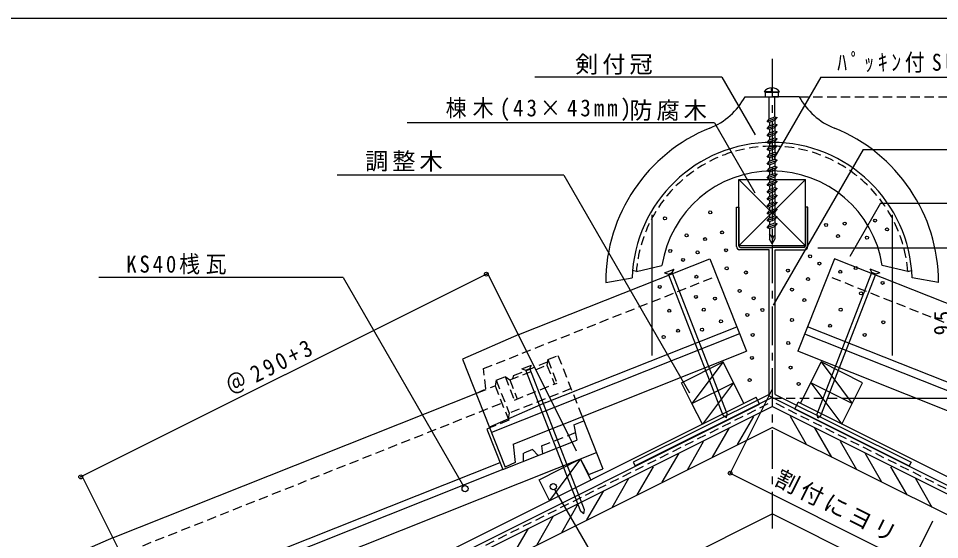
# Model space of a CAD drawing. Units: millimetres, scale not verified. Extents: x -2052 to 1987, y -1380 to 1404.
# Drawn here: x 993 to 1589, y 372 to 709 of the extents above; entities that cross this region are included whole.
import ezdxf

# ---------------------------------------------------------------- set-up
doc = ezdxf.new("R2010")
doc.units = ezdxf.units.MM
doc.header["$LTSCALE"] = 5
doc.header["$PDMODE"] = 32
doc.header["$PDSIZE"] = 2.5
doc.linetypes.add('CHAIN1', pattern=[8, 5, -1, 1, -1])
doc.linetypes.add('DASHED1', pattern=[1.8, 1.2, -0.6])
for name, color, linetype in [('A-0_ﾚｲﾔ-160', 7, 'Continuous'), ('A-1_ﾚｲﾔ-161', 3, 'Continuous'), ('A-2_ﾚｲﾔ-162', 4, 'Continuous'), ('A-3_ﾚｲﾔ-163', 7, 'DASHED1'), ('A-5_ﾚｲﾔ-165', 7, 'Continuous'), ('A-7_ﾚｲﾔ-167', 2, 'Continuous'), ('A-B_ﾚｲﾔ-171', 3, 'Continuous'), ('A-C_ﾚｲﾔ-172', 3, 'Continuous')]:
    doc.layers.add(name, color=color, linetype=linetype)
doc.styles.add('ＭＳ ゴシック', font='')
doc.styles.get('ＭＳ ゴシック').set_extended_font_data('MS Gothic')

msp = doc.modelspace()

# ---------------------------------------------------------------- linework, layer by layer
at = {"layer": 'A-0_ﾚｲﾔ-160', "color": 4}
msp.add_line((1981.977, 709.379), (1.978, 709.379), dxfattribs=at)
at = {"layer": 'A-0_ﾚｲﾔ-160', "linetype": 'DASHED1'}
for p, q in [((1497.83, 658.759), (1855.378, 658.759)), ((1480.33, 463.859), (1855.378, 463.859))]:
    msp.add_line(p, q, dxfattribs=at)
at = {"layer": 'A-1_ﾚｲﾔ-161'}
for p, q in [((1462.83, 658.759), (1480.331, 658.759)), ((1497.831, 658.759), (1480.33, 658.759)), ((1520.542, 554.008), (1496.894, 494.177)), ((1643.904, 504.998), (1520.542, 554.008)), ((1392.61, 545.759), (1409.176, 549.759)), ((1568.051, 545.759), (1551.485, 549.759)), ((1372.831, 538.759), (1389.88, 541.76)), ((1392.61, 545.759), (1390.165, 546.525)), ((1568.051, 545.759), (1570.496, 546.525)), ((1587.83, 538.759), (1570.781, 541.76)), ((1334.199, 461.096), (1457.483, 510.076)), ((1626.462, 461.096), (1503.178, 510.076)), ((1316.757, 504.998), (1280.177, 489.011)), ((1459.302, 505.474), (1298.947, 441.765)), ((1501.359, 505.474), (1661.713, 441.765)), ((1312.908, 434.242), (1463.766, 494.177)), ((1647.753, 434.242), (1496.894, 494.177)), ((1280.177, 489.011), (1307.917, 419.188)), ((1054.711, 373.923), (1289.928, 467.373)), ((1334.199, 461.096), (1297.618, 445.111)), ((1352.122, 446.577), (1358.713, 449.195)), ((1352.122, 446.577), (1354.128, 436.723)), ((1357.566, 452.083), (1371.005, 418.256)), ((1306.41, 417.765), (1354.128, 436.723)), ((1050.861, 303.167), (1366.852, 428.708)), ((1361.942, 414.654), (1356.554, 424.617)), ((1306.41, 417.765), (1036.9, 310.69)), ((1072.152, 330.021), (1304.583, 422.364)), ((1361.942, 414.654), (1371.005, 418.256)), ((1054.711, 373.923), (1018.131, 357.937))]:
    msp.add_line(p, q, dxfattribs=at)
at = {"layer": 'A-1_ﾚｲﾔ-161', "color": 4, "linetype": 'DASHED1'}
for p, q in [((1293.832, 482.977), (1444.53, 542.848)), ((1666.829, 482.977), (1516.131, 542.848)), ((1295.391, 469.928), (1293.832, 482.977)), ((1288.965, 466.891), (1295.391, 469.928)), ((1331.29, 432.975), (1353.315, 441.725)), ((1331.29, 432.975), (1331.881, 427.885)), ((1319.64, 423.022), (1319.667, 428.357))]:
    msp.add_line(p, q, dxfattribs=at)
at = {"layer": 'A-1_ﾚｲﾔ-161', "color": 7, "linetype": 'DASHED1'}
for p, q in [((1335.345, 488.805), (1334.859, 485.223)), ((1335.345, 488.805), (1341.936, 491.424)), ((1335.345, 488.805), (1341.366, 473.65)), ((1341.936, 491.424), (1357.566, 452.083)), ((1310.783, 475.658), (1334.859, 485.223)), ((1313.184, 478.548), (1335.259, 487.319)), ((1334.859, 485.223), (1339.718, 472.995)), ((1301.999, 475.557), (1307.765, 477.848)), ((1307.765, 477.848), (1310.783, 475.658)), ((1307.765, 477.848), (1313.787, 462.693)), ((1313.184, 478.548), (1312.612, 476.385)), ((1289.928, 467.373), (1301.307, 471.893)), ((1301.999, 475.557), (1301.307, 471.893)), ((1301.307, 471.893), (1310.177, 449.569)), ((1301.999, 475.557), (1310.49, 454.182)), ((1310.783, 475.658), (1315.641, 463.43)), ((1313.787, 462.693), (1341.366, 473.65)), ((1350.428, 470.049), (1310.49, 454.182)), ((1310.49, 454.182), (1309.744, 450.657)), ((1310.177, 449.569), (1298.798, 445.048))]:
    msp.add_line(p, q, dxfattribs=at)
at = {"layer": 'A-1_ﾚｲﾔ-161'}
for points in [[(1316.757, 504.998), (1440.119, 554.008), (1463.766, 494.177)], [(1298.798, 445.048), (1296.011, 443.94), (1306.41, 417.765)], [(1312.908, 434.242), (1314.342, 422.225), (1307.917, 419.188)]]:
    msp.add_lwpolyline(points, dxfattribs=at)
at = {"layer": 'A-1_ﾚｲﾔ-161', "color": 4, "linetype": 'DASHED1'}
for points in [[(1033.345, 338.853), (1031.786, 351.902), (1305.738, 460.741)], [(1329.116, 426.786), (1325.434, 430.648), (1319.667, 428.357)]]:
    msp.add_lwpolyline(points, dxfattribs=at)
at = {"layer": 'A-1_ﾚｲﾔ-161'}
for centre, radius, start, end in [((1423.254, 680.175), 45, 291.97964, 331.58153), ((1537.407, 680.175), 45, 208.41847, 248.02036), ((1480.331, 538.759), 107.5, 111.97966, 180), ((1480.33, 538.759), 107.5, 0, 68.02034), ((1480.331, 538.759), 90.5, 90, 178.10033), ((1480.33, 538.759), 90.5, 1.89967, 90), ((1480.331, 538.759), 72, 90, 171.21207), ((1480.33, 538.759), 72, 8.78793, 90)]:
    msp.add_arc(centre, radius, start, end, dxfattribs=at)
at = {"layer": 'A-2_ﾚｲﾔ-162'}
for p, q in [((1421.831, 473.904), (1448.664, 487.32)), ((1448.664, 487.32), (1428.54, 460.487)), ((1462.079, 460.487), (1448.664, 487.32)), ((1498.582, 460.487), (1511.997, 487.32)), ((1498.582, 460.487), (1511.997, 487.32)), ((1511.997, 487.32), (1532.121, 460.487)), ((1538.83, 473.904), (1511.997, 487.32)), ((1511.997, 487.32), (1532.121, 460.487)), ((1538.83, 473.904), (1511.997, 487.32)), ((1428.54, 460.487), (1421.831, 473.904)), ((1428.539, 460.487), (1455.372, 473.904)), ((1455.372, 473.904), (1435.247, 447.071)), ((1505.289, 473.904), (1525.414, 447.071)), ((1532.122, 460.487), (1505.289, 473.904)), ((1505.289, 473.904), (1525.414, 447.071)), ((1532.122, 460.487), (1505.289, 473.904)), ((1532.121, 460.487), (1538.83, 473.904)), ((1532.121, 460.487), (1538.83, 473.904)), ((997.692, 228.358), (1470.05, 464.537)), ((1472.286, 460.065), (1470.05, 464.537)), ((997.692, 222.768), (1472.286, 460.065)), ((997.692, 217.123), (1480.33, 458.443)), ((1435.247, 447.071), (1428.539, 460.487)), ((1962.969, 217.123), (1480.33, 458.443)), ((1494.971, 456.767), (1497.206, 461.239)), ((1962.969, 228.358), (1497.206, 461.239)), ((1525.414, 447.071), (1532.122, 460.487)), ((1525.414, 447.071), (1532.122, 460.487)), ((1962.969, 222.768), (1494.971, 456.767)), ((997.692, 203.706), (1480.33, 445.026)), ((1962.969, 203.706), (1480.33, 445.026)), ((1329.745, 411.155), (1356.578, 424.572)), ((1356.578, 424.572), (1336.454, 397.739)), ((1363.286, 411.155), (1356.578, 424.572)), ((1336.454, 397.739), (1329.745, 411.155)), ((1000.863, 149.39), (1480.33, 389.124)), ((1959.798, 149.39), (1480.33, 389.124))]:
    msp.add_line(p, q, dxfattribs=at)
at = {"layer": 'A-2_ﾚｲﾔ-162', "color": 6, "linetype": 'DASHED1'}
for p in [(997.692, 219.771), (1962.969, 219.771)]:
    msp.add_line(p, (1480.33, 461.626), dxfattribs=at)
at = {"layer": 'A-2_ﾚｲﾔ-162', "color": 7}
for p in [(1295.674, 544.035), (1033.607, 413.002)]:
    msp.add_point(p, dxfattribs=at)
at = {"layer": 'A-3_ﾚｲﾔ-163', "linetype": 'CHAIN1'}
msp.add_line((1480.33, 683.258), (1480.33, 379.716), dxfattribs=at)
at = {"layer": 'A-5_ﾚｲﾔ-165'}
for p, q in [((1447.936, 671.444), (1327.087, 671.444)), ((1447.936, 671.444), (1469.47, 634.147)), ((1511.723, 671.444), (1481.397, 618.919)), ((1511.723, 671.444), (1720.366, 671.444)), ((1480.154, 661.866), (1475.136, 661.866)), ((1478.434, 661.483), (1478.434, 661.866)), ((1480.154, 661.866), (1485.171, 661.866)), ((1481.873, 661.483), (1481.873, 661.866)), ((1478.434, 644.499), (1478.434, 658.759)), ((1481.873, 658.759), (1481.873, 645.751)), ((1477.038, 642.847), (1483.624, 645.244)), ((1477.038, 642.847), (1478.61, 644.563)), ((1477.038, 642.847), (1478.61, 642.275)), ((1478.61, 642.275), (1482.051, 643.527)), ((1482.051, 643.527), (1483.624, 645.244)), ((1482.051, 643.527), (1482.051, 641.239)), ((1443.065, 641.821), (1244.621, 641.821)), ((1443.065, 641.821), (1469.128, 596.676)), ((1477.038, 638.271), (1483.624, 640.667)), ((1477.038, 638.271), (1478.61, 639.987)), ((1477.038, 638.271), (1478.61, 637.699)), ((1478.61, 642.275), (1478.61, 639.987)), ((1478.61, 637.699), (1482.051, 638.951)), ((1478.61, 637.7), (1478.61, 635.411)), ((1482.051, 638.951), (1483.624, 640.667)), ((1482.051, 638.951), (1482.051, 636.663)), ((1477.038, 633.694), (1483.624, 636.091)), ((1477.038, 633.694), (1478.61, 635.411)), ((1477.038, 633.694), (1478.61, 633.122)), ((1477.038, 629.118), (1483.624, 631.515)), ((1478.61, 633.122), (1482.051, 634.375)), ((1478.61, 633.123), (1478.61, 630.834)), ((1482.051, 634.375), (1483.624, 636.091)), ((1482.051, 634.375), (1482.051, 632.086)), ((1482.051, 629.798), (1483.624, 631.515)), ((1477.038, 629.118), (1478.61, 630.834)), ((1477.038, 629.118), (1478.61, 628.546)), ((1477.038, 624.542), (1483.624, 626.938)), ((1477.038, 624.542), (1478.61, 626.258)), ((1478.61, 628.546), (1482.051, 629.798)), ((1478.61, 628.546), (1478.61, 626.258)), ((1478.61, 623.97), (1482.051, 625.222)), ((1482.051, 629.798), (1482.051, 627.51)), ((1482.051, 625.222), (1483.624, 626.938)), ((1482.051, 625.222), (1482.051, 622.934)), ((1477.038, 624.542), (1478.61, 623.97)), ((1477.038, 619.966), (1483.624, 622.362)), ((1477.038, 619.966), (1478.61, 621.682)), ((1477.038, 619.966), (1478.61, 619.393)), ((1478.61, 623.971), (1478.61, 621.682)), ((1478.61, 619.393), (1482.051, 620.646)), ((1478.61, 619.394), (1478.61, 617.105)), ((1539.069, 624.602), (1481.049, 524.111)), ((1482.051, 620.646), (1483.624, 622.362)), ((1482.051, 620.646), (1482.051, 618.357)), ((1539.069, 624.602), (1818.489, 624.602)), ((1477.038, 615.39), (1483.624, 617.786)), ((1477.038, 615.39), (1478.61, 617.105)), ((1477.038, 615.39), (1478.61, 614.817)), ((1477.038, 610.813), (1483.624, 613.209)), ((1478.61, 614.817), (1482.051, 616.069)), ((1478.61, 614.818), (1478.61, 612.529)), ((1478.61, 612.529), (1482.051, 613.781)), ((1482.051, 616.069), (1483.624, 617.786)), ((1482.051, 611.493), (1483.624, 613.209)), ((1345.648, 608.143), (1199.369, 608.143)), ((1345.648, 608.143), (1426.982, 467.27)), ((1477.038, 610.813), (1478.61, 612.529)), ((1477.038, 610.813), (1478.61, 610.241)), ((1477.038, 606.236), (1483.624, 608.633)), ((1477.038, 606.236), (1478.61, 607.953)), ((1478.61, 610.241), (1482.051, 611.493)), ((1478.61, 610.242), (1478.61, 607.953)), ((1478.61, 607.953), (1482.051, 609.205)), ((1482.051, 606.917), (1483.624, 608.633)), ((1458.831, 562.356), (1458.831, 605.356)), ((1458.831, 605.356), (1501.831, 562.356)), ((1458.831, 605.356), (1501.831, 605.356)), ((1477.038, 606.236), (1478.61, 605.664)), ((1477.038, 601.66), (1483.623, 604.057)), ((1477.038, 601.66), (1478.61, 603.377)), ((1477.038, 601.66), (1478.61, 601.088)), ((1478.61, 605.664), (1482.051, 606.917)), ((1478.61, 605.664), (1478.61, 603.377)), ((1478.61, 601.088), (1482.051, 602.341)), ((1482.051, 602.341), (1483.623, 604.057)), ((1501.831, 562.356), (1501.831, 605.356)), ((1477.038, 597.083), (1483.623, 599.481)), ((1477.038, 597.083), (1478.61, 598.8)), ((1477.038, 597.083), (1478.61, 596.511)), ((1478.61, 596.511), (1482.051, 597.764)), ((1482.051, 597.764), (1483.623, 599.481)), ((1477.038, 592.507), (1483.623, 594.904)), ((1477.038, 592.507), (1478.61, 594.223)), ((1477.038, 592.507), (1478.61, 591.936)), ((1477.038, 587.931), (1483.623, 590.327)), ((1477.038, 587.931), (1478.61, 589.647)), ((1478.61, 591.936), (1482.051, 593.187)), ((1482.051, 593.187), (1483.623, 594.904)), ((1482.051, 588.611), (1483.623, 590.327)), ((1550.471, 589.843), (1530.633, 555.482)), ((1550.471, 589.843), (1848.133, 589.843)), ((1458.831, 587.357), (1458.831, 562.356)), ((1458.831, 587.357), (1458.831, 562.356)), ((1477.038, 587.931), (1478.61, 587.359)), ((1477.038, 583.354), (1483.623, 585.751)), ((1477.038, 583.354), (1478.61, 585.07)), ((1477.038, 583.354), (1478.61, 582.782)), ((1478.61, 587.359), (1482.051, 588.611)), ((1478.61, 582.782), (1482.051, 584.034)), ((1482.051, 584.034), (1483.623, 585.751)), ((1501.83, 587.357), (1501.83, 562.356)), ((1501.83, 587.357), (1501.83, 562.356)), ((1477.037, 578.778), (1483.623, 581.175)), ((1477.037, 578.778), (1478.61, 580.494)), ((1477.037, 578.778), (1478.61, 578.206)), ((1478.61, 578.206), (1482.051, 579.459)), ((1482.051, 579.459), (1483.623, 581.175)), ((1482.051, 579.459), (1482.051, 577.17)), ((1477.037, 574.201), (1483.623, 576.598)), ((1477.037, 574.201), (1478.61, 575.918)), ((1477.037, 574.201), (1478.61, 573.629)), ((1478.61, 573.629), (1482.051, 574.882)), ((1478.61, 573.629), (1478.61, 566.617)), ((1482.051, 577.17), (1483.623, 576.598)), ((1482.051, 574.882), (1483.623, 576.598)), ((1482.051, 574.882), (1482.051, 566.616)), ((1480.33, 563.759), (1478.61, 566.617)), ((1480.33, 563.759), (1482.051, 566.616)), ((1509.922, 561.16), (1597.46, 561.16)), ((1296.612, 544.504), (1034.546, 413.471)), ((1203.068, 541.925), (1045.291, 541.925)), ((1203.068, 541.925), (1280.899, 407.116)), ((1353.994, 429.74), (1296.612, 544.504)), ((1410.816, 544.898), (1417.049, 547.32)), ((1410.816, 544.898), (1413.304, 544.052)), ((1413.304, 544.052), (1415.81, 545.025)), ((1448.8, 452.692), (1413.304, 544.052)), ((1415.81, 545.025), (1417.049, 547.32)), ((1511.861, 452.692), (1547.357, 544.052)), ((1511.861, 452.692), (1547.357, 544.052)), ((1549.845, 544.898), (1543.612, 547.32)), ((1544.851, 545.025), (1543.612, 547.32)), ((1549.845, 544.898), (1543.612, 547.32)), ((1544.851, 545.025), (1543.612, 547.32)), ((1547.357, 544.052), (1544.851, 545.025)), ((1547.357, 544.052), (1544.851, 545.025)), ((1549.845, 544.898), (1547.357, 544.052)), ((1549.845, 544.898), (1547.357, 544.052)), ((1318.693, 482.883), (1324.926, 485.305)), ((1318.693, 482.883), (1321.181, 482.036)), ((1321.181, 482.036), (1323.686, 483.01)), ((1323.686, 483.01), (1324.926, 485.305)), ((1356.676, 390.677), (1321.181, 482.036)), ((1480.33, 469.677), (1453.208, 415.433)), ((1528.354, 463.859), (1597.46, 463.859)), ((1450.861, 451.097), (1448.8, 452.692)), ((1509.8, 451.097), (1511.861, 452.692)), ((1509.8, 451.097), (1511.861, 452.692)), ((1458.064, 433.892), (1468.543, 452.044)), ((1502.597, 433.892), (1492.118, 452.044)), ((1441.83, 425.776), (1452.72, 444.637)), ((1518.83, 425.776), (1507.941, 444.637)), ((1425.597, 417.659), (1436.077, 435.81)), ((1535.064, 417.659), (1524.584, 435.81)), ((1409.364, 409.543), (1420.253, 428.404)), ((1551.296, 409.543), (1540.408, 428.404)), ((1393.131, 401.426), (1403.61, 419.577)), ((1567.53, 401.426), (1557.051, 419.577)), ((1569.526, 421.377), (1568.879, 420.082)), ((1091.927, 298.707), (1034.546, 413.471)), ((1376.898, 393.31), (1387.787, 412.171)), ((1453.208, 415.433), (1570.252, 356.911)), ((1583.763, 393.31), (1572.874, 412.171)), ((1360.664, 385.193), (1371.554, 404.054)), ((1344.431, 377.076), (1355.32, 395.937)), ((1328.198, 368.96), (1339.088, 387.821)), ((1358.737, 389.082), (1356.676, 390.677)), ((1583.94, 384.287), (1570.252, 356.911)), ((1311.965, 360.844), (1322.854, 379.705))]:
    msp.add_line(p, q, dxfattribs=at)
msp.add_lwpolyline([(1475.859, 661.483), (1475.859, 658.759), (1484.417, 658.759), (1484.417, 661.483)], close=True, dxfattribs=at)
for points in [[(1479.652, 664.518), (1479.652, 662.72), (1480.609, 662.72), (1480.609, 664.488)], [(1478.61, 644.563), (1482.051, 645.815), (1483.624, 645.244)], [(1478.61, 639.987), (1482.051, 641.239), (1483.624, 640.667)], [(1478.61, 635.411), (1482.051, 636.663), (1483.624, 636.091)], [(1478.61, 630.834), (1482.051, 632.086), (1483.624, 631.515)], [(1478.61, 626.258), (1482.051, 627.51), (1483.624, 626.938)], [(1478.61, 621.682), (1482.051, 622.934), (1483.624, 622.362)], [(1478.61, 617.105), (1482.051, 618.357), (1483.624, 617.786)], [(1482.051, 616.069), (1482.051, 613.781), (1483.624, 613.209)], [(1482.051, 611.493), (1482.051, 609.205), (1483.624, 608.633)], [(1501.831, 562.356), (1458.831, 562.356), (1501.831, 605.356)], [(1478.611, 604.477), (1478.611, 603.377), (1482.051, 604.629)], [(1482.051, 606.917), (1482.051, 604.629), (1483.623, 604.057)], [(1482.051, 602.341), (1482.051, 600.052), (1483.623, 599.481)], [(1478.61, 601.088), (1478.61, 598.8), (1482.051, 600.052)], [(1478.61, 596.511), (1478.61, 594.223), (1482.051, 595.475)], [(1482.051, 597.764), (1482.051, 595.475), (1483.623, 594.904)], [(1478.61, 591.936), (1478.61, 589.647), (1482.051, 590.899)], [(1482.051, 593.187), (1482.051, 590.899), (1483.623, 590.327)], [(1478.61, 587.359), (1478.61, 585.07), (1482.051, 586.323)], [(1482.051, 588.611), (1482.051, 586.323), (1483.623, 585.751)], [(1482.051, 584.034), (1482.051, 581.746), (1483.623, 581.175)], [(1478.61, 582.782), (1478.61, 580.494), (1482.051, 581.746)], [(1478.61, 578.206), (1478.61, 575.918), (1482.051, 577.17)], [(1450.861, 451.097), (1451.305, 453.667), (1415.81, 545.025)], [(1509.8, 451.097), (1509.356, 453.667), (1544.851, 545.025)], [(1509.8, 451.097), (1509.356, 453.667), (1544.851, 545.025)], [(1358.737, 389.082), (1359.181, 391.651), (1323.686, 483.01)], [(1339.8, 404.919), (1395.265, 308.852), (1587.971, 308.852)]]:
    msp.add_lwpolyline(points, dxfattribs=at)
for centre, radius in [((1440.369, 583.996), 0.97), ((1411.1, 580.158), 0.97), ((1527.217, 576.799), 0.97), ((1546.889, 578.718), 0.97), ((1448.046, 571.041), 0.97), ((1515.221, 575.839), 0.97), ((1554.567, 572.961), 0.97), ((1425.015, 569.122), 0.97), ((1437.011, 566.723), 0.97), ((1522.898, 568.642), 0.97), ((1541.611, 567.683), 0.97), ((1414.459, 559.046), 0.97), ((1450.617, 559.528), 0.97), ((1422.788, 553.29), 0.97), ((1432.183, 558.165), 0.97), ((1504.884, 555.615), 0.97), ((1450.99, 547.809), 0.97), ((1510.903, 550.889), 0.97), ((1534.414, 548.01), 0.97), ((1431.463, 542.332), 0.97), ((1463.401, 545.131), 0.97), ((1490.529, 546.419), 0.97), ((1503.557, 540.871), 0.97), ((1524.338, 545.611), 0.97), ((1407.714, 535.855), 0.97), ((1551.688, 538.413), 0.97), ((1431.104, 529.378), 0.97), ((1459.33, 533.275), 0.97), ((1493.149, 534.095), 0.97), ((1537.773, 531.696), 0.97), ((1443.338, 528.298), 0.97), ((1468.447, 528.477), 0.97), ((1501.136, 527.271), 0.97), ((1413.831, 520.381), 0.97), ((1436.142, 521.101), 0.97), ((1464.299, 517.736), 0.97), ((1474.054, 520.914), 0.97), ((1524.664, 521.101), 0.97), ((1447.297, 513.544), 0.97), ((1493.149, 514.422), 0.97), ((1552.168, 512.983), 0.97), ((1419.589, 507.426), 0.97), ((1435.062, 508.146), 0.97), ((1517.828, 510.665), 0.97), ((1410.232, 503.468), 0.97), ((1467.768, 504.782), 0.97), ((1490.751, 499.548), 0.97), ((1540.172, 504.826), 0.97), ((1467.239, 489.952), 0.97), ((1492.278, 483.676), 0.97), ((1465.8, 475.557), 0.97), ((1497.468, 473.158), 0.97), ((1281.953, 405.416), 2), ((1338.901, 406.706), 2)]:
    msp.add_circle(centre, radius, dxfattribs=at)
for centre, radius, start, end in [((1480.154, 658.532), 6.023, 33.59941, 146.40073), ((1474.612, 565.725), 6.047, 341.0211, 47.17526), ((1482.978, 566.788), 2.308, 120.37192, 183.02666)]:
    msp.add_arc(centre, radius, start, end, dxfattribs=at)
at = {"layer": 'A-5_ﾚｲﾔ-165', "color": 4, "linetype": 'DASHED1'}
for centre, start, end in [((1480.331, 538.759), 90, 175.43756), ((1480.33, 538.759), 4.56244, 90)]:
    msp.add_arc(centre, 88, start, end, dxfattribs=at)
at = {"layer": 'A-7_ﾚｲﾔ-167'}
for p, q in [((1458.831, 587.357), (1458.831, 562.356)), ((1501.83, 587.357), (1501.83, 562.356)), ((1402.715, 582.433), (1402.715, 491.562)), ((1557.946, 582.433), (1557.946, 491.562)), ((1478.33, 559.856), (1459.331, 559.856)), ((1459.832, 561.356), (1480.33, 561.356)), ((1478.33, 465.357), (1478.33, 559.856)), ((1500.829, 561.356), (1480.33, 561.356)), ((1482.331, 466.345), (1482.331, 559.856)), ((1482.331, 559.856), (1501.33, 559.856)), ((1478.33, 466.345), (1390.587, 422.474)), ((1480.331, 464.357), (1391.782, 420.082)), ((1478.33, 465.357), (1568.879, 420.082)), ((1482.331, 466.345), (1570.074, 422.474)), ((1390.587, 422.474), (1391.782, 420.082)), ((1570.074, 422.474), (1568.879, 420.082))]:
    msp.add_line(p, q, dxfattribs=at)
for points in [[(1457.33, 561.856), (1457.33, 587.357), (1458.831, 587.357)], [(1503.331, 561.856), (1503.331, 587.357), (1501.83, 587.357)]]:
    msp.add_lwpolyline(points, dxfattribs=at)
for centre, radius, start, end in [((1459.331, 561.856), 2, 180, 270), ((1459.832, 562.356), 1, 180, 270), ((1500.829, 562.356), 1, 270, 0), ((1501.33, 561.856), 2, 270, 0)]:
    msp.add_arc(centre, radius, start, end, dxfattribs=at)
at = {"layer": 'A-C_ﾚｲﾔ-172', "color": 7}
msp.add_point((1453.204, 415.435), dxfattribs=at)

# ---------------------------------------------------------------- texts
at = {"layer": 'A-1_ﾚｲﾔ-161', "insert": (1388.081, 643.206), "char_height": 11, "attachment_point": 7, "style": 'ＭＳ ゴシック'}
msp.add_mtext('\\T1.17;防腐木', dxfattribs=at)
at = {"layer": 'A-2_ﾚｲﾔ-162', "color": 3, "char_height": 11, "attachment_point": 7, "style": 'ＭＳ ゴシック'}
for s, insert, rotation in [('\\T1.36;\\W0.9;95', (1595.96, 504.482), 90), ('\\T1.32;\\W0.9;＠290+3', (1131.213, 464.72), 26.565)]:
    msp.add_mtext(s, dxfattribs=dict(at, insert=insert, rotation=rotation))
at = {"layer": 'A-B_ﾚｲﾔ-171', "char_height": 11, "attachment_point": 7, "style": 'ＭＳ ゴシック'}
for s, insert in [('\\T1.17;剣付冠', (1353.054, 673.032)), ('\\T1.37;\\W0.85;ﾊﾟｯｷﾝ付SUSﾋﾞｽ(L=100mm)', (1522.393, 672.605)), ('\\T1.29;\\W0.9;棟木(43×43mm)', (1269.439, 643.117)), ('\\T1.17;調整木', (1217.344, 610.33)), ('\\T1.27;\\W0.9;KS40桟瓦', (1062.949, 543.865))]:
    msp.add_mtext(s, dxfattribs=dict(at, insert=insert))
at = {"layer": 'A-B_ﾚｲﾔ-171', "insert": (1480.492, 407.356), "char_height": 11, "attachment_point": 7, "rotation": 333.435, "style": 'ＭＳ ゴシック'}
msp.add_mtext('\\T1.17;割付にヨリ', dxfattribs=at)

doc.saveas('drawing.dxf')
